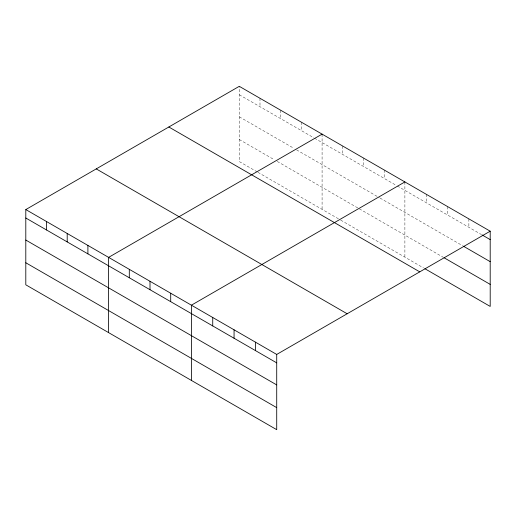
<?xml version="1.0" encoding="UTF-8"?>
<svg xmlns="http://www.w3.org/2000/svg" width="516" height="516" viewBox="0 0 516 516"><rect width="100%" height="100%" fill="white"/><g stroke="black" fill="none" stroke-linecap="round" stroke-linejoin="round"><path stroke-width="0.39" stroke-dasharray="2.58 1.94" d="M257.226 171.918L239.282 161.56L239.282 86.32M239.282 94.757L313.805 137.778M314.496 138.178L396.611 185.586M397.301 185.986L481.254 234.458M239.282 116.797L293.798 148.273M296.552 149.866L379.357 197.673M380.047 198.067L462.678 245.777M239.282 139.514L274.473 159.831M277.234 161.424L358.659 208.432M359.349 208.832L443.418 257.368M257.916 172.318L340.025 219.719M340.715 220.119L423.462 267.894M468.87 218.874L468.87 227.304M447.546 206.561L447.546 214.991M426.216 194.248L426.216 202.678M404.886 181.935L404.886 257.168M384.188 169.983L384.188 178.413M363.49 158.031L363.49 166.462M342.785 146.08L342.785 154.51M322.087 134.128L322.087 209.367M301.383 122.176L301.383 130.606M280.685 110.224L280.685 118.654M259.987 98.272L259.987 106.702"/><path stroke-width="0.77" d="M276.718 384.917L276.718 354.44L25.8 209.573L25.8 284.813L276.718 429.68L276.718 384.917L25.8 240.05M424.842 268.688L490.2 306.427L490.2 231.187L239.282 86.32L25.8 209.573M322.087 134.128L108.605 257.381L108.605 332.62M404.886 181.935L191.404 305.188L191.404 380.421M276.718 354.44L490.2 231.187M481.944 234.851L490.2 239.618M463.368 246.177L490.2 261.664M444.102 257.768L490.2 284.38M168.835 126.994L419.753 271.861M96.247 168.9L347.165 313.767M25.8 218.01L276.718 362.871M25.8 262.767L276.718 407.634M255.388 342.127L255.388 350.558M234.064 329.814L234.064 338.244M212.734 317.501L212.734 325.931M170.706 293.236L170.706 301.666M150.001 281.285L150.001 289.715M129.303 269.333L129.303 277.763M87.901 245.429L87.901 253.859M67.203 233.477L67.203 241.907M46.498 221.525L46.498 229.955"/></g></svg>
